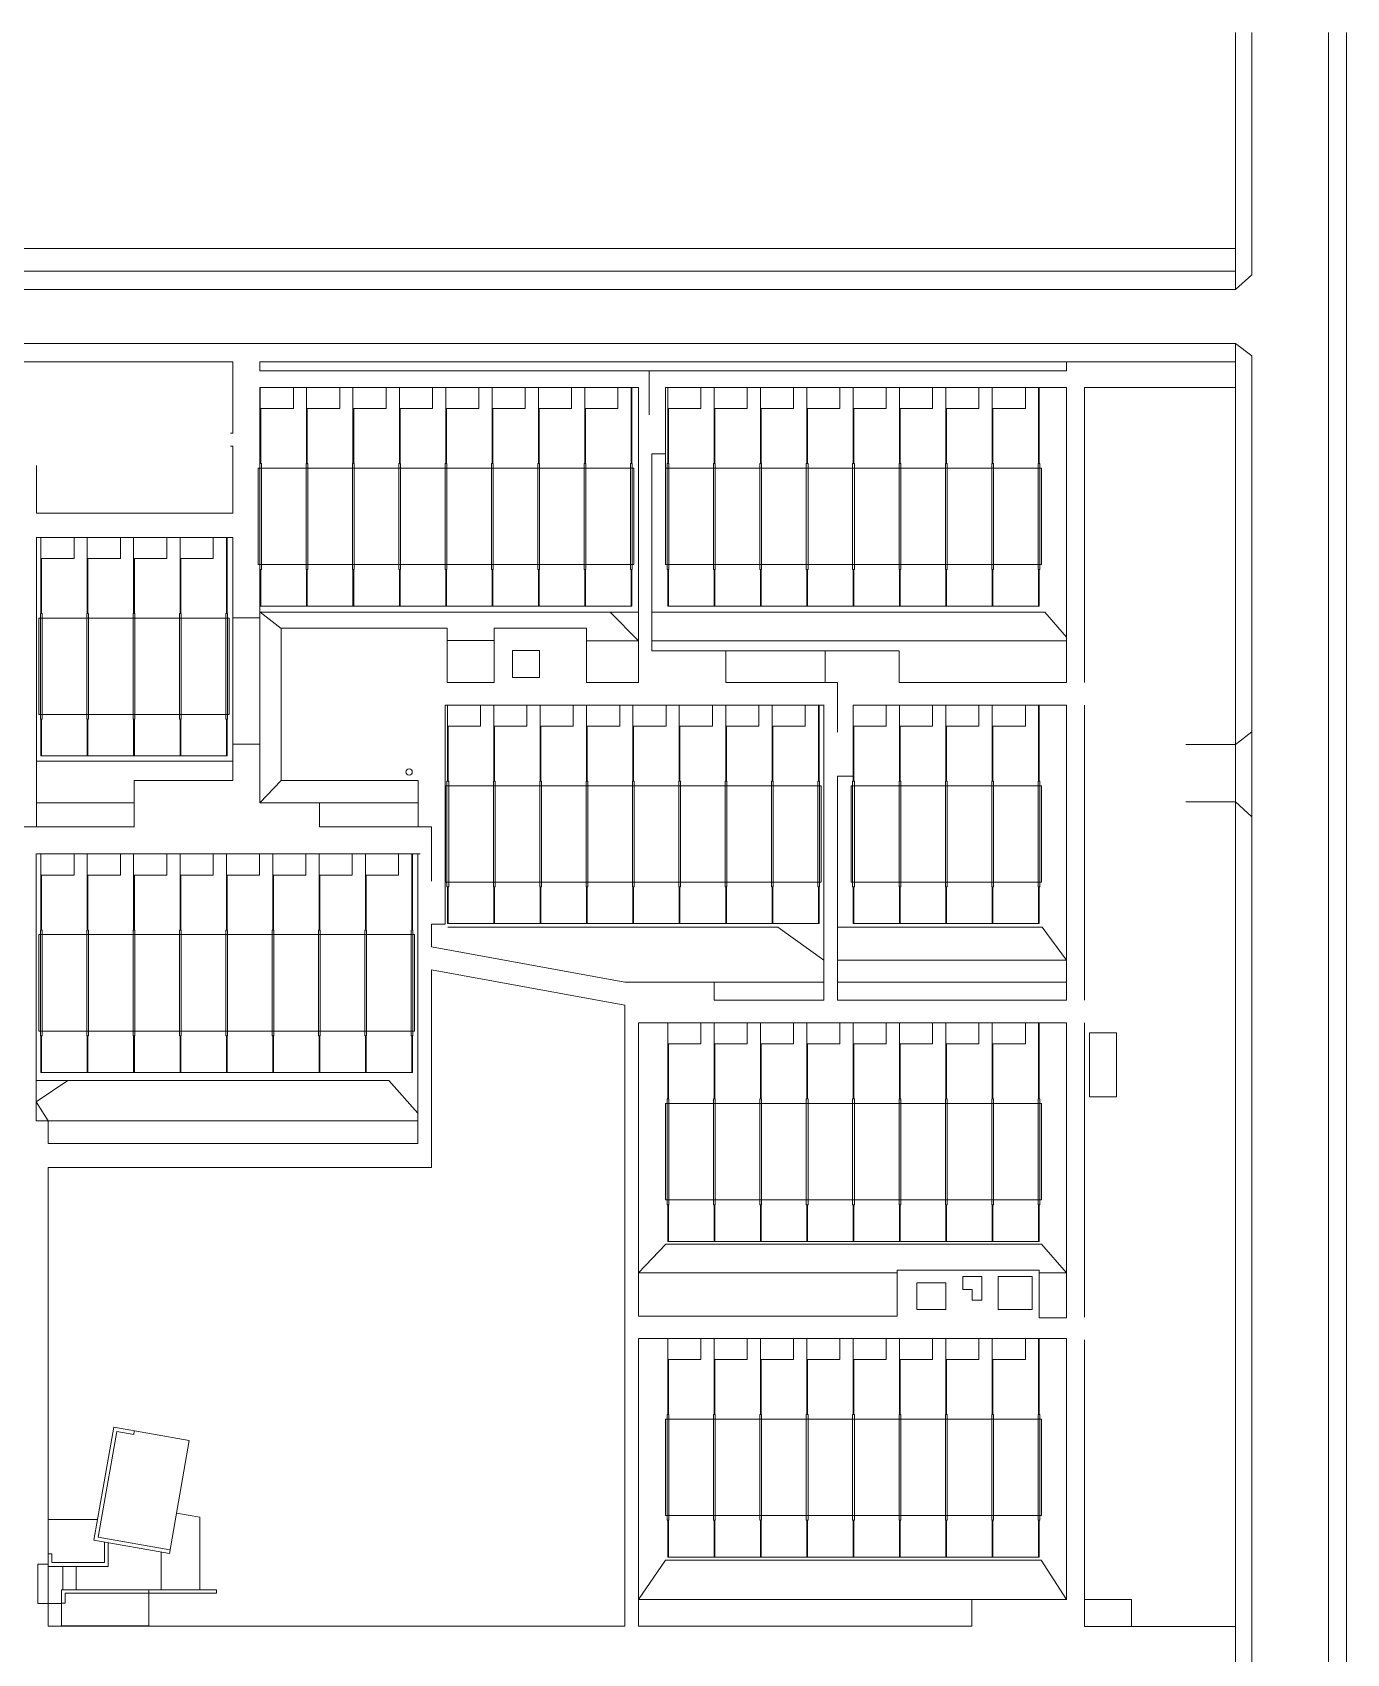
# Model space of a CAD drawing. Header units: millimetres. Extents: x -17350 to 3652, y -2474 to 12378.
# Drawn here: x -14481 to -13564, y -709 to 421 of the extents above; entities that cross this region are included whole.
import ezdxf

# ---------------------------------------------------------------- set-up
doc = ezdxf.new("R2010")
doc.units = ezdxf.units.MM
doc.layers.add('HOVED', color=40, linetype='Continuous', lineweight=9)

msp = doc.modelspace()

# ---------------------------------------------------------------- linework, layer by layer
at = {"layer": 'HOVED'}
for p, q in [((-13642, 241.8), (-13642, 420.9)), ((-13630.6, 420.9), (-13630.6, 252)), ((-13577.1, 420.9), (-13577.1, -896.8)), ((-13564.5, 420.9), (-13564.5, -896.8)), ((-15050.7, 270.2), (-13642, 270.2)), ((-15021.2, 254.4), (-13642, 254.4)), ((-13642, 241.8), (-13630.6, 252)), ((-15021.2, 241.8), (-13642, 241.8)), ((-14583.7, 204), (-13642, 204)), ((-13642, 204), (-13642, -75.3)), ((-13642, 204), (-13630.6, 195.4)), ((-13630.6, 195.4), (-13630.6, -1048.2)), ((-14341, 191.4), (-14608.5, 191.4)), ((-14341, 141.6), (-14341, 191.4)), ((-14322.1, 191.4), (-13642, 191.4)), ((-14322.1, 185.1), (-14322.1, 191.4)), ((-14322.1, 185.1), (-13759.8, 185.1)), ((-14050.6, 154.5), (-14050.6, 185.1)), ((-14050.6, 154.5), (-14050.6, 185.1)), ((-13759.8, 191.4), (-13759.8, 185.1)), ((-14322.1, 173.4), (-14058.1, 173.4)), ((-14322.1, 173.4), (-14322.1, -115.9)), ((-14063.2, 173.4), (-14063.2, 120.4)), ((-14063.2, 173.4), (-14062.7, 173.4)), ((-14062.7, 173.4), (-14062.7, 120.4)), ((-14058.1, -32.1), (-14058.1, 173.4)), ((-14039.2, 173.4), (-13759.8, 173.4)), ((-14039.2, 117.2), (-14039.2, 173.4)), ((-13779.2, 173.4), (-13779.2, 120.4)), ((-13779.2, 173.4), (-13778.7, 173.4)), ((-13778.7, 173.4), (-13778.7, 120.4)), ((-13759.8, 173.4), (-13759.8, -32.1)), ((-13747.2, 173.4), (-13747.2, -32.1)), ((-13747.2, 173.4), (-13642, 173.4)), ((-14321.8, 158.7), (-14321.8, 120.4)), ((-14321.8, 158.7), (-14321.3, 158.7)), ((-14321.3, 158.7), (-14321.3, 120.4)), ((-14289.5, 158.7), (-14289.5, 120.4)), ((-14289.5, 158.7), (-14289, 158.7)), ((-14289, 158.7), (-14289, 120.4)), ((-14257.2, 158.7), (-14257.2, 120.4)), ((-14257.2, 158.7), (-14256.6, 158.7)), ((-14256.6, 158.7), (-14256.6, 120.4)), ((-14224.8, 158.7), (-14224.8, 120.4)), ((-14224.8, 158.7), (-14224.3, 158.7)), ((-14224.3, 158.7), (-14224.3, 120.4)), ((-14192.5, 158.7), (-14192.5, 120.4)), ((-14192.5, 158.7), (-14192, 158.7)), ((-14192, 158.7), (-14192, 120.4)), ((-14160.2, 158.7), (-14160.2, 120.4)), ((-14160.2, 158.7), (-14159.7, 158.7)), ((-14159.7, 158.7), (-14159.7, 120.4)), ((-14127.9, 158.7), (-14127.9, 120.4)), ((-14127.9, 158.7), (-14127.4, 158.7)), ((-14127.4, 158.7), (-14127.4, 120.4)), ((-14095.6, 158.7), (-14095.6, 120.4)), ((-14095.6, 158.7), (-14095.1, 158.7)), ((-14095.1, 158.7), (-14095.1, 120.4)), ((-14037.7, 158.7), (-14037.7, 120.4)), ((-14037.7, 158.7), (-14037.2, 158.7)), ((-14037.7, 158.7), (-14037.2, 158.7)), ((-14037.2, 158.7), (-14037.2, 120.4)), ((-14005.4, 158.7), (-14005.4, 120.4)), ((-14005.4, 158.7), (-14004.9, 158.7)), ((-14005.4, 158.7), (-14004.9, 158.7)), ((-14004.9, 158.7), (-14004.9, 120.4)), ((-13973.1, 158.7), (-13973.1, 120.4)), ((-13973.1, 158.7), (-13972.6, 158.7)), ((-13973.1, 158.7), (-13972.6, 158.7)), ((-13972.6, 158.7), (-13972.6, 120.4)), ((-13940.8, 158.7), (-13940.8, 120.4)), ((-13940.8, 158.7), (-13940.3, 158.7)), ((-13940.8, 158.7), (-13940.3, 158.7)), ((-13940.3, 158.7), (-13940.3, 120.4)), ((-13908.4, 158.7), (-13908.4, 120.4)), ((-13908.4, 158.7), (-13907.9, 158.7)), ((-13908.4, 158.7), (-13907.9, 158.7)), ((-13907.9, 158.7), (-13907.9, 120.4)), ((-13876.1, 158.7), (-13876.1, 120.4)), ((-13876.1, 158.7), (-13875.6, 158.7)), ((-13876.1, 158.7), (-13875.6, 158.7)), ((-13875.6, 158.7), (-13875.6, 120.4)), ((-13843.8, 158.7), (-13843.8, 120.4)), ((-13843.8, 158.7), (-13843.3, 158.7)), ((-13843.8, 158.7), (-13843.3, 158.7)), ((-13843.3, 158.7), (-13843.3, 120.4)), ((-13811.5, 158.7), (-13811.5, 120.4)), ((-13811.5, 158.7), (-13811, 158.7)), ((-13811.5, 158.7), (-13811, 158.7)), ((-13811, 158.7), (-13811, 120.4)), ((-14341, 141.6), (-14342.6, 141.6)), ((-14341, 132.5), (-14342.6, 132.5)), ((-14341, 85.9), (-14341, 132.5)), ((-14048.7, 127.2), (-14048.7, -10.1)), ((-14039.2, 127.2), (-14048.7, 127.2)), ((-14477.8, 119), (-14477.8, 85.9)), ((-14322.1, 120.4), (-14322.1, 46.7)), ((-14322.1, 120.4), (-14321, 120.4)), ((-14321, 120.4), (-14321, 46.7)), ((-14289.8, 120.4), (-14289.8, 46.7)), ((-14289.8, 120.4), (-14288.7, 120.4)), ((-14288.7, 120.4), (-14288.7, 46.7)), ((-14257.5, 120.4), (-14257.5, 46.7)), ((-14257.5, 120.4), (-14256.3, 120.4)), ((-14256.3, 120.4), (-14256.3, 46.7)), ((-14225.1, 120.4), (-14224, 120.4)), ((-14225.1, 120.4), (-14225.1, 46.7)), ((-14224, 120.4), (-14224, 46.7)), ((-14192.8, 120.4), (-14192.8, 46.7)), ((-14192.8, 120.4), (-14191.7, 120.4)), ((-14191.7, 120.4), (-14191.7, 46.7)), ((-14160.5, 120.4), (-14160.5, 46.7)), ((-14160.5, 120.4), (-14159.4, 120.4)), ((-14160.5, 120.4), (-14159.4, 120.4)), ((-14159.4, 120.4), (-14159.4, 46.7)), ((-14128.2, 120.4), (-14128.2, 46.7)), ((-14128.2, 120.4), (-14127.1, 120.4)), ((-14128.2, 120.4), (-14127.1, 120.4)), ((-14127.1, 120.4), (-14127.1, 46.7)), ((-14095.9, 120.4), (-14095.9, 46.7)), ((-14095.9, 120.4), (-14094.7, 120.4)), ((-14095.9, 120.4), (-14094.7, 120.4)), ((-14094.7, 120.4), (-14094.7, 46.7)), ((-14063.6, 120.4), (-14063.6, 46.7)), ((-14063.6, 120.4), (-14062.4, 120.4)), ((-14062.4, 120.4), (-14062.4, 46.7)), ((-14038, 120.4), (-14038, 46.7)), ((-14038, 120.4), (-14036.9, 120.4)), ((-14036.9, 120.4), (-14036.9, 46.7)), ((-14005.7, 120.4), (-14005.7, 46.7)), ((-14005.7, 120.4), (-14004.6, 120.4)), ((-14004.6, 120.4), (-14004.6, 46.7)), ((-13973.4, 120.4), (-13973.4, 46.7)), ((-13973.4, 120.4), (-13972.3, 120.4)), ((-13972.3, 120.4), (-13972.3, 46.7)), ((-13941.1, 120.4), (-13941.1, 46.7)), ((-13941.1, 120.4), (-13939.9, 120.4)), ((-13939.9, 120.4), (-13939.9, 46.7)), ((-13908.8, 120.4), (-13908.8, 46.7)), ((-13908.8, 120.4), (-13907.6, 120.4)), ((-13907.6, 120.4), (-13907.6, 46.7)), ((-13876.4, 120.4), (-13876.4, 46.7)), ((-13876.4, 120.4), (-13875.3, 120.4)), ((-13876.4, 120.4), (-13875.3, 120.4)), ((-13875.3, 120.4), (-13875.3, 46.7)), ((-13844.1, 120.4), (-13844.1, 46.7)), ((-13844.1, 120.4), (-13843, 120.4)), ((-13844.1, 120.4), (-13843, 120.4)), ((-13843, 120.4), (-13843, 46.7)), ((-13811.8, 120.4), (-13811.8, 46.7)), ((-13811.8, 120.4), (-13810.7, 120.4)), ((-13811.8, 120.4), (-13810.7, 120.4)), ((-13810.7, 120.4), (-13810.7, 46.7)), ((-13779.5, 120.4), (-13779.5, 46.7)), ((-13779.5, 120.4), (-13778.4, 120.4)), ((-13778.4, 120.4), (-13778.4, 46.7)), ((-14341, 85.9), (-14477.8, 85.9)), ((-14341, 68.9), (-14478, 68.9)), ((-14477.8, -115.9), (-14477.8, 68.9)), ((-14345.4, 68.9), (-14345.4, 16)), ((-14345.4, 68.9), (-14344.9, 68.9)), ((-14344.9, 68.9), (-14344.9, 16)), ((-14341, 68.9), (-14341, -100.4)), ((-14474.7, 54.3), (-14474.7, 16)), ((-14474.7, 54.3), (-14474.2, 54.3)), ((-14474.2, 54.3), (-14474.2, 16)), ((-14442.4, 54.3), (-14442.4, 16)), ((-14442.4, 54.3), (-14441.9, 54.3)), ((-14441.9, 54.3), (-14441.9, 16)), ((-14410.1, 54.3), (-14410.1, 16)), ((-14410.1, 54.3), (-14409.5, 54.3)), ((-14409.5, 54.3), (-14409.5, 16)), ((-14377.7, 54.3), (-14377.7, 16)), ((-14377.7, 54.3), (-14377.2, 54.3)), ((-14377.2, 54.3), (-14377.2, 16)), ((-14322.1, 46.7), (-14321, 46.7)), ((-14321.8, 46.7), (-14321.8, 21.1)), ((-14321.3, 46.7), (-14321.3, 21.1)), ((-14289.8, 46.7), (-14288.7, 46.7)), ((-14289.5, 46.7), (-14289.5, 21.1)), ((-14289, 46.7), (-14289, 21.1)), ((-14257.5, 46.7), (-14256.3, 46.7)), ((-14257.2, 46.7), (-14257.2, 21.1)), ((-14256.6, 46.7), (-14256.6, 21.1)), ((-14225.1, 46.7), (-14224, 46.7)), ((-14224.8, 46.7), (-14224.8, 21.1)), ((-14224.3, 46.7), (-14224.3, 21.1)), ((-14192.8, 46.7), (-14191.7, 46.7)), ((-14192.5, 46.7), (-14192.5, 21.1)), ((-14192, 46.7), (-14192, 21.1)), ((-14160.5, 46.7), (-14159.4, 46.7)), ((-14160.5, 46.7), (-14159.4, 46.7)), ((-14160.2, 46.7), (-14160.2, 21.1)), ((-14159.7, 46.7), (-14159.7, 21.1)), ((-14128.2, 46.7), (-14127.1, 46.7)), ((-14128.2, 46.7), (-14127.1, 46.7)), ((-14127.9, 46.7), (-14127.9, 21.1)), ((-14127.4, 46.7), (-14127.4, 21.1)), ((-14095.9, 46.7), (-14094.7, 46.7)), ((-14095.9, 46.7), (-14094.7, 46.7)), ((-14095.6, 46.7), (-14095.6, 21.1)), ((-14095.1, 46.7), (-14095.1, 21.1)), ((-14063.6, 46.7), (-14062.4, 46.7)), ((-14063.2, 46.7), (-14063.2, 21.1)), ((-14062.7, 46.7), (-14062.7, 21.1)), ((-14038, 46.7), (-14036.9, 46.7)), ((-14037.7, 46.7), (-14037.7, 21.1)), ((-14037.2, 46.7), (-14037.2, 21.1)), ((-14005.7, 46.7), (-14004.6, 46.7)), ((-14005.4, 46.7), (-14005.4, 21.1)), ((-14004.9, 46.7), (-14004.9, 21.1)), ((-13973.4, 46.7), (-13972.3, 46.7)), ((-13973.1, 46.7), (-13973.1, 21.1)), ((-13972.6, 46.7), (-13972.6, 21.1)), ((-13941.1, 46.7), (-13939.9, 46.7)), ((-13940.8, 46.7), (-13940.8, 21.1)), ((-13940.3, 46.7), (-13940.3, 21.1)), ((-13908.8, 46.7), (-13907.6, 46.7)), ((-13908.4, 46.7), (-13908.4, 21.1)), ((-13907.9, 46.7), (-13907.9, 21.1)), ((-13876.4, 46.7), (-13875.3, 46.7)), ((-13876.4, 46.7), (-13875.3, 46.7)), ((-13876.1, 46.7), (-13876.1, 21.1)), ((-13875.6, 46.7), (-13875.6, 21.1)), ((-13844.1, 46.7), (-13843, 46.7)), ((-13844.1, 46.7), (-13843, 46.7)), ((-13843.8, 46.7), (-13843.8, 21.1)), ((-13843.3, 46.7), (-13843.3, 21.1)), ((-13811.8, 46.7), (-13810.7, 46.7)), ((-13811.8, 46.7), (-13810.7, 46.7)), ((-13811.5, 46.7), (-13811.5, 21.1)), ((-13811, 46.7), (-13811, 21.1)), ((-13779.5, 46.7), (-13778.4, 46.7)), ((-13779.2, 46.7), (-13779.2, 21.1)), ((-13778.7, 46.7), (-13778.7, 21.1)), ((-14475, 16), (-14473.9, 16)), ((-14475, 16), (-14475, -57.7)), ((-14473.9, 16), (-14473.9, -57.7)), ((-14442.7, 16), (-14441.6, 16)), ((-14442.7, 16), (-14441.6, 16)), ((-14442.7, 16), (-14442.7, -57.7)), ((-14441.6, 16), (-14441.6, -57.7)), ((-14410.4, 16), (-14409.2, 16)), ((-14410.4, 16), (-14409.2, 16)), ((-14410.4, 16), (-14410.4, -57.7)), ((-14409.2, 16), (-14409.2, -57.7)), ((-14378, 16), (-14376.9, 16)), ((-14378, 16), (-14376.9, 16)), ((-14378, 16), (-14378, -57.7)), ((-14376.9, 16), (-14376.9, -57.7)), ((-14345.7, 16), (-14344.6, 16)), ((-14345.7, 16), (-14345.7, -57.7)), ((-14344.6, 16), (-14344.6, -57.7)), ((-14341, 12.9), (-14322.1, 12.9)), ((-14062.7, 21.1), (-14321.8, 21.1)), ((-14321.8, 21.1), (-14321.3, 21.1)), ((-14058.1, 16.8), (-14321.8, 16.8)), ((-14307.3, 5.5), (-14321.8, 16.8)), ((-14289.5, 21.1), (-14289, 21.1)), ((-14257.2, 21.1), (-14256.6, 21.1)), ((-14224.8, 21.1), (-14224.3, 21.1)), ((-14192.5, 21.1), (-14192, 21.1)), ((-14160.2, 21.1), (-14159.7, 21.1)), ((-14127.9, 21.1), (-14127.4, 21.1)), ((-14095.6, 21.1), (-14095.1, 21.1)), ((-14058.1, -3), (-14077.9, 16.8)), ((-14063.2, 21.1), (-14062.7, 21.1)), ((-14048.8, 16.8), (-13774.9, 16.8)), ((-13778.7, 21.1), (-14037.7, 21.1)), ((-14037.7, 21.1), (-14037.2, 21.1)), ((-14005.4, 21.1), (-14004.9, 21.1)), ((-13973.1, 21.1), (-13972.6, 21.1)), ((-13940.8, 21.1), (-13940.3, 21.1)), ((-13908.4, 21.1), (-13907.9, 21.1)), ((-13876.1, 21.1), (-13875.6, 21.1)), ((-13843.8, 21.1), (-13843.3, 21.1)), ((-13811.5, 21.1), (-13811, 21.1)), ((-13779.2, 21.1), (-13778.7, 21.1)), ((-13774.9, 16.8), (-13759.8, -0.6)), ((-14191.4, 5.8), (-14307.3, 5.8)), ((-14307.3, 5.8), (-14307.3, -100.4)), ((-14191.4, 5.8), (-14191.4, -32.1)), ((-14158.8, 5.8), (-14158.8, -32.1)), ((-14094.4, 5.8), (-14158.8, 5.8)), ((-14094.4, 5.8), (-14094.4, -32.1)), ((-14158.8, -2.8), (-14191.4, -2.8)), ((-14145.9, -28.6), (-14145.9, -9.9)), ((-14145.9, -9.9), (-14127.1, -9.9)), ((-14127.1, -28.6), (-14127.1, -9.9)), ((-14058.1, -3.1), (-14094.4, -3.1)), ((-14048.7, -3.1), (-13759.8, -3.1)), ((-14048.7, -10.1), (-13876.3, -10.1)), ((-13997.3, -10.1), (-13997.3, -32.1)), ((-13928, -10.1), (-13928, -32.1)), ((-13876.3, -10.1), (-13876.3, -32.1)), ((-13997.3, -29.5), (-13997.3, -12.6)), ((-14158.8, -32.1), (-14191.4, -32.1)), ((-14127.1, -28.6), (-14145.9, -28.6)), ((-14058.1, -32.1), (-14094.4, -32.1)), ((-13997.3, -32.1), (-13919.4, -32.1)), ((-13919.4, -66.8), (-13919.4, -32.1)), ((-13876.3, -32.1), (-13759.8, -32.1)), ((-13928.7, -47.9), (-14192.9, -47.9)), ((-14192.9, -47.9), (-14192.9, -200.6)), ((-13932.7, -47.9), (-13932.2, -47.9)), ((-13932.7, -47.9), (-13932.7, -100.8)), ((-13932.2, -47.9), (-13932.2, -100.8)), ((-13928.8, -253.6), (-13928.8, -47.9)), ((-13908.4, -47.9), (-13759.8, -47.9)), ((-13779.2, -47.9), (-13778.7, -47.9)), ((-13779.2, -47.9), (-13779.2, -100.8)), ((-13778.7, -47.9), (-13778.7, -100.8)), ((-13759.8, -47.9), (-13759.8, -241)), ((-13747.2, -47.9), (-13747.2, -253.6)), ((-14475, -57.7), (-14473.9, -57.7)), ((-14474.7, -57.7), (-14474.7, -83.3)), ((-14474.2, -57.7), (-14474.2, -83.3)), ((-14442.7, -57.7), (-14441.6, -57.7)), ((-14442.7, -57.7), (-14441.6, -57.7)), ((-14442.4, -57.7), (-14442.4, -83.3)), ((-14441.9, -57.7), (-14441.9, -83.3)), ((-14410.4, -57.7), (-14409.2, -57.7)), ((-14410.4, -57.7), (-14409.2, -57.7)), ((-14410.1, -57.7), (-14410.1, -83.3)), ((-14409.5, -57.7), (-14409.5, -83.3)), ((-14378, -57.7), (-14376.9, -57.7)), ((-14378, -57.7), (-14376.9, -57.7)), ((-14377.7, -57.7), (-14377.7, -83.3)), ((-14377.2, -57.7), (-14377.2, -83.3)), ((-14345.7, -57.7), (-14344.6, -57.7)), ((-14345.4, -57.7), (-14345.4, -83.3)), ((-14344.9, -57.7), (-14344.9, -83.3)), ((-14191.3, -62.5), (-14190.7, -62.5)), ((-14191.3, -62.5), (-14191.3, -100.8)), ((-14190.7, -62.5), (-14190.7, -100.8)), ((-14158.9, -62.5), (-14158.4, -62.5)), ((-14158.9, -62.5), (-14158.9, -100.8)), ((-14158.4, -62.5), (-14158.4, -100.8)), ((-14126.6, -62.5), (-14126.6, -100.8)), ((-14126.1, -62.5), (-14126.1, -100.8)), ((-14094.3, -62.5), (-14093.8, -62.5)), ((-14094.3, -62.5), (-14094.3, -100.8)), ((-14093.8, -62.5), (-14093.8, -100.8)), ((-14062, -62.5), (-14061.5, -62.5)), ((-14062, -62.5), (-14062, -100.8)), ((-14061.5, -62.5), (-14061.5, -100.8)), ((-14029.7, -62.5), (-14029.2, -62.5)), ((-14029.7, -62.5), (-14029.7, -100.8)), ((-14029.2, -62.5), (-14029.2, -100.8)), ((-13997.3, -62.5), (-13996.8, -62.5)), ((-13997.3, -62.5), (-13997.3, -100.8)), ((-13996.8, -62.5), (-13996.8, -100.8)), ((-13965, -62.5), (-13964.5, -62.5)), ((-13965, -62.5), (-13965, -100.8)), ((-13964.5, -62.5), (-13964.5, -100.8)), ((-13908.4, -62.5), (-13907.9, -62.5)), ((-13908.4, -62.5), (-13908.4, -100.8)), ((-13907.9, -62.5), (-13907.9, -100.8)), ((-13876.1, -62.5), (-13875.6, -62.5)), ((-13876.1, -62.5), (-13876.1, -100.8)), ((-13875.6, -62.5), (-13875.6, -100.8)), ((-13843.8, -62.5), (-13843.3, -62.5)), ((-13843.8, -62.5), (-13843.8, -100.8)), ((-13843.3, -62.5), (-13843.3, -100.8)), ((-13811.5, -62.5), (-13811, -62.5)), ((-13811.5, -62.5), (-13811.5, -100.8)), ((-13811, -62.5), (-13811, -100.8)), ((-13642, -75.3), (-13630.6, -66.6)), ((-14341, -75), (-14322.1, -75)), ((-13642, -75.3), (-13676.6, -75.3)), ((-13642, -115.2), (-13642, -75.3)), ((-14341, -86.9), (-14477.8, -86.9)), ((-14344.9, -83.3), (-14474.7, -83.3)), ((-14474.7, -83.3), (-14474.2, -83.3)), ((-14442.4, -83.3), (-14441.9, -83.3)), ((-14410.1, -83.3), (-14409.5, -83.3)), ((-14377.7, -83.3), (-14377.2, -83.3)), ((-14345.4, -83.3), (-14344.9, -83.3)), ((-14409.7, -122.2), (-14409.7, -100.4)), ((-14341, -100.4), (-14409.7, -100.4)), ((-14307.3, -100.4), (-14322.1, -115.9)), ((-14211.8, -100.4), (-14307.3, -100.4)), ((-14211.8, -132.8), (-14211.8, -100.4)), ((-14191.6, -100.8), (-14191.6, -174.5)), ((-14191.6, -100.8), (-14190.4, -100.8)), ((-14190.4, -100.8), (-14190.4, -174.5)), ((-14159.2, -100.8), (-14159.2, -174.5)), ((-14159.2, -100.8), (-14158.1, -100.8)), ((-14158.1, -100.8), (-14158.1, -174.5)), ((-14126.9, -100.8), (-14126.9, -174.5)), ((-14126.9, -100.8), (-14125.8, -100.8)), ((-14125.8, -100.8), (-14125.8, -174.5)), ((-14094.6, -100.8), (-14094.6, -174.5)), ((-14094.6, -100.8), (-14093.5, -100.8)), ((-14093.5, -100.8), (-14093.5, -174.5)), ((-14062.3, -100.8), (-14062.3, -174.5)), ((-14062.3, -100.8), (-14061.2, -100.8)), ((-14061.2, -100.8), (-14061.2, -174.5)), ((-14030, -100.8), (-14030, -174.5)), ((-14030, -100.8), (-14028.8, -100.8)), ((-14030, -100.8), (-14028.8, -100.8)), ((-14028.8, -100.8), (-14028.8, -174.5)), ((-13997.7, -100.8), (-13997.7, -174.5)), ((-13997.7, -100.8), (-13996.5, -100.8)), ((-13997.7, -100.8), (-13996.5, -100.8)), ((-13996.5, -100.8), (-13996.5, -174.5)), ((-13965.3, -100.8), (-13965.3, -174.5)), ((-13965.3, -100.8), (-13964.2, -100.8)), ((-13965.3, -100.8), (-13964.2, -100.8)), ((-13964.2, -100.8), (-13964.2, -174.5)), ((-13933, -100.8), (-13933, -174.5)), ((-13933, -100.8), (-13931.9, -100.8)), ((-13931.9, -100.8), (-13931.9, -174.5)), ((-13908.4, -97.4), (-13919.4, -97.4)), ((-13919.4, -97.4), (-13919.4, -253.6)), ((-13908.8, -100.8), (-13908.8, -174.5)), ((-13908.8, -100.8), (-13907.6, -100.8)), ((-13907.6, -100.8), (-13907.6, -174.5)), ((-13876.4, -100.8), (-13876.4, -174.5)), ((-13876.4, -100.8), (-13875.3, -100.8)), ((-13876.4, -100.8), (-13875.3, -100.8)), ((-13875.3, -100.8), (-13875.3, -174.5)), ((-13844.1, -100.8), (-13844.1, -174.5)), ((-13844.1, -100.8), (-13843, -100.8)), ((-13844.1, -100.8), (-13843, -100.8)), ((-13843, -100.8), (-13843, -174.5)), ((-13811.8, -100.8), (-13811.8, -174.5)), ((-13811.8, -100.8), (-13810.7, -100.8)), ((-13811.8, -100.8), (-13810.7, -100.8)), ((-13810.7, -100.8), (-13810.7, -174.5)), ((-13779.5, -100.8), (-13779.5, -174.5)), ((-13779.5, -100.8), (-13778.4, -100.8)), ((-13778.4, -100.8), (-13778.4, -174.5)), ((-14409.7, -115.9), (-14478.1, -115.9)), ((-14477.8, -115.9), (-14477.8, -132.8)), ((-14409.7, -132.8), (-14409.7, -115.9)), ((-14211.8, -115.9), (-14322.1, -115.9)), ((-14280.4, -132.8), (-14280.4, -115.9)), ((-13642, -115.2), (-13676.6, -115.2)), ((-13642, -115.2), (-13642, -1048.2)), ((-13642, -115.2), (-13630.6, -125.7)), ((-14487.3, -132.8), (-14409.7, -132.8)), ((-14202.3, -132.8), (-14280.4, -132.8)), ((-14202.3, -170.5), (-14202.3, -132.8)), ((-14477.9, -151.6), (-14477.9, -337.5)), ((-14210.3, -151.6), (-14477.8, -151.6)), ((-14216.1, -151.6), (-14216.1, -204.6)), ((-14216.1, -151.6), (-14215.6, -151.6)), ((-14215.6, -151.6), (-14215.6, -204.6)), ((-14211.9, -151.6), (-14211.9, -353.3)), ((-14474.7, -166.3), (-14474.7, -204.6)), ((-14474.7, -166.3), (-14474.2, -166.3)), ((-14474.2, -166.3), (-14474.2, -204.6)), ((-14442.4, -166.3), (-14442.4, -204.6)), ((-14442.4, -166.3), (-14441.9, -166.3)), ((-14441.9, -166.3), (-14441.9, -204.6)), ((-14410.1, -166.3), (-14410.1, -204.6)), ((-14410.1, -166.3), (-14409.5, -166.3)), ((-14409.5, -166.3), (-14409.5, -204.6)), ((-14377.7, -166.3), (-14377.7, -204.6)), ((-14377.7, -166.3), (-14377.2, -166.3)), ((-14377.2, -166.3), (-14377.2, -204.6)), ((-14345.4, -166.3), (-14345.4, -204.6)), ((-14345.4, -166.3), (-14344.9, -166.3)), ((-14344.9, -166.3), (-14344.9, -204.6)), ((-14313.1, -166.3), (-14313.1, -204.6)), ((-14313.1, -166.3), (-14312.6, -166.3)), ((-14312.6, -166.3), (-14312.6, -204.6)), ((-14280.8, -166.3), (-14280.8, -204.6)), ((-14280.8, -166.3), (-14280.3, -166.3)), ((-14280.3, -166.3), (-14280.3, -204.6)), ((-14248.5, -166.3), (-14248.5, -204.6)), ((-14248.5, -166.3), (-14248, -166.3)), ((-14248, -166.3), (-14248, -204.6)), ((-14191.6, -174.5), (-14190.4, -174.5)), ((-14191.3, -174.5), (-14191.3, -200.1)), ((-14190.7, -174.5), (-14190.7, -200.1)), ((-14159.2, -174.5), (-14158.1, -174.5)), ((-14158.9, -174.5), (-14158.9, -200.1)), ((-14158.4, -174.5), (-14158.4, -200.1)), ((-14126.9, -174.5), (-14125.8, -174.5)), ((-14126.6, -174.5), (-14126.6, -200.1)), ((-14126.1, -174.5), (-14126.1, -200.1)), ((-14094.6, -174.5), (-14093.5, -174.5)), ((-14094.3, -174.5), (-14094.3, -200.1)), ((-14093.8, -174.5), (-14093.8, -200.1)), ((-14062.3, -174.5), (-14061.2, -174.5)), ((-14062, -174.5), (-14062, -200.1)), ((-14061.5, -174.5), (-14061.5, -200.1)), ((-14030, -174.5), (-14028.8, -174.5)), ((-14030, -174.5), (-14028.8, -174.5)), ((-14029.7, -174.5), (-14029.7, -200.1)), ((-14029.2, -174.5), (-14029.2, -200.1)), ((-13997.7, -174.5), (-13996.5, -174.5)), ((-13997.7, -174.5), (-13996.5, -174.5)), ((-13997.3, -174.5), (-13997.3, -200.1)), ((-13996.8, -174.5), (-13996.8, -200.1)), ((-13965.3, -174.5), (-13964.2, -174.5)), ((-13965.3, -174.5), (-13964.2, -174.5)), ((-13965, -174.5), (-13965, -200.1)), ((-13964.5, -174.5), (-13964.5, -200.1)), ((-13933, -174.5), (-13931.9, -174.5)), ((-13932.7, -174.5), (-13932.7, -200.1)), ((-13932.2, -174.5), (-13932.2, -200.1)), ((-13908.8, -174.5), (-13907.6, -174.5)), ((-13908.4, -174.5), (-13908.4, -200.1)), ((-13907.9, -174.5), (-13907.9, -200.1)), ((-13876.4, -174.5), (-13875.3, -174.5)), ((-13876.4, -174.5), (-13875.3, -174.5)), ((-13876.1, -174.5), (-13876.1, -200.1)), ((-13875.6, -174.5), (-13875.6, -200.1)), ((-13844.1, -174.5), (-13843, -174.5)), ((-13844.1, -174.5), (-13843, -174.5)), ((-13843.8, -174.5), (-13843.8, -200.1)), ((-13843.3, -174.5), (-13843.3, -200.1)), ((-13811.8, -174.5), (-13810.7, -174.5)), ((-13811.8, -174.5), (-13810.7, -174.5)), ((-13811.5, -174.5), (-13811.5, -200.1)), ((-13811, -174.5), (-13811, -200.1)), ((-13779.5, -174.5), (-13778.4, -174.5)), ((-13779.2, -174.5), (-13779.2, -200.1)), ((-13778.7, -174.5), (-13778.7, -200.1)), ((-14202.3, -200.6), (-14202.3, -216.4)), ((-14192.9, -200.6), (-14202.3, -200.6)), ((-13932.2, -200.1), (-14191.3, -200.1)), ((-13961, -202.7), (-14191.1, -202.7)), ((-14158.9, -200.1), (-14158.4, -200.1)), ((-14126.6, -200.1), (-14126.1, -200.1)), ((-14094.3, -200.1), (-14093.8, -200.1)), ((-14062, -200.1), (-14061.5, -200.1)), ((-14029.7, -200.1), (-14029.2, -200.1)), ((-13997.3, -200.1), (-13996.8, -200.1)), ((-13965, -200.1), (-13964.5, -200.1)), ((-13928.8, -225.7), (-13961, -202.7)), ((-13932.7, -200.1), (-13932.2, -200.1)), ((-13776.8, -202.7), (-13919.4, -202.7)), ((-13778.7, -200.1), (-13908.4, -200.1)), ((-13908.4, -200.1), (-13907.9, -200.1)), ((-13876.1, -200.1), (-13875.6, -200.1)), ((-13843.8, -200.1), (-13843.3, -200.1)), ((-13811.5, -200.1), (-13811, -200.1)), ((-13779.2, -200.1), (-13778.7, -200.1)), ((-13776.8, -202.7), (-13759.8, -225.7)), ((-14475, -204.6), (-14475, -278.3)), ((-14475, -204.6), (-14473.9, -204.6)), ((-14473.9, -204.6), (-14473.9, -278.3)), ((-14442.7, -204.6), (-14442.7, -278.3)), ((-14442.7, -204.6), (-14441.6, -204.6)), ((-14441.6, -204.6), (-14441.6, -278.3)), ((-14410.4, -204.6), (-14410.4, -278.3)), ((-14410.4, -204.6), (-14409.2, -204.6)), ((-14409.2, -204.6), (-14409.2, -278.3)), ((-14378, -204.6), (-14378, -278.3)), ((-14378, -204.6), (-14376.9, -204.6)), ((-14376.9, -204.6), (-14376.9, -278.3)), ((-14345.7, -204.6), (-14345.7, -278.3)), ((-14345.7, -204.6), (-14344.6, -204.6)), ((-14344.6, -204.6), (-14344.6, -278.3)), ((-14313.4, -204.6), (-14313.4, -278.3)), ((-14313.4, -204.6), (-14312.3, -204.6)), ((-14313.4, -204.6), (-14312.3, -204.6)), ((-14312.3, -204.6), (-14312.3, -278.3)), ((-14281.1, -204.6), (-14281.1, -278.3)), ((-14281.1, -204.6), (-14280, -204.6)), ((-14281.1, -204.6), (-14280, -204.6)), ((-14280, -204.6), (-14280, -278.3)), ((-14248.8, -204.6), (-14248.8, -278.3)), ((-14248.8, -204.6), (-14247.6, -204.6)), ((-14248.8, -204.6), (-14247.6, -204.6)), ((-14247.6, -204.6), (-14247.6, -278.3)), ((-14216.5, -204.6), (-14216.5, -278.3)), ((-14215.3, -204.6), (-14215.3, -278.3)), ((-14067.6, -241), (-14202.3, -216.4)), ((-13759.8, -225.7), (-13919.4, -225.7)), ((-14202.3, -232.4), (-14202.3, -370.1)), ((-14067.6, -257), (-14202.3, -232.4)), ((-14005.4, -241), (-14067.6, -241)), ((-14005.4, -241), (-13928.8, -241)), ((-14005.4, -253.6), (-14005.4, -241)), ((-13759.8, -241), (-13919.4, -241)), ((-13759.8, -241), (-13759.8, -253.6)), ((-14067.6, -689.8), (-14067.6, -257)), ((-13928.8, -253.6), (-14005.4, -253.6)), ((-13759.8, -253.6), (-13919.4, -253.6)), ((-13759.8, -269.3), (-14058.1, -269.3)), ((-14058.1, -473.6), (-14058.1, -269.3)), ((-13779.2, -269.3), (-13778.7, -269.3)), ((-13779.2, -269.3), (-13779.2, -322.2)), ((-13778.7, -269.3), (-13778.7, -322.2)), ((-13759.8, -269.3), (-13759.8, -474.8)), ((-13747.2, -269.3), (-13747.2, -474.4)), ((-14475, -278.3), (-14473.9, -278.3)), ((-14474.7, -278.3), (-14474.7, -303.9)), ((-14474.2, -278.3), (-14474.2, -303.9)), ((-14442.7, -278.3), (-14441.6, -278.3)), ((-14442.4, -278.3), (-14442.4, -303.9)), ((-14441.9, -278.3), (-14441.9, -303.9)), ((-14410.4, -278.3), (-14409.2, -278.3)), ((-14410.1, -278.3), (-14410.1, -303.9)), ((-14409.5, -278.3), (-14409.5, -303.9)), ((-14378, -278.3), (-14376.9, -278.3)), ((-14377.7, -278.3), (-14377.7, -303.9)), ((-14377.2, -278.3), (-14377.2, -303.9)), ((-14345.7, -278.3), (-14344.6, -278.3)), ((-14345.4, -278.3), (-14345.4, -303.9)), ((-14344.9, -278.3), (-14344.9, -303.9)), ((-14313.4, -278.3), (-14312.3, -278.3)), ((-14313.4, -278.3), (-14312.3, -278.3)), ((-14313.1, -278.3), (-14313.1, -303.9)), ((-14312.6, -278.3), (-14312.6, -303.9)), ((-14281.1, -278.3), (-14280, -278.3)), ((-14281.1, -278.3), (-14280, -278.3)), ((-14280.8, -278.3), (-14280.8, -303.9)), ((-14280.3, -278.3), (-14280.3, -303.9)), ((-14248.8, -278.3), (-14247.6, -278.3)), ((-14248.8, -278.3), (-14247.6, -278.3)), ((-14248.5, -278.3), (-14248.5, -303.9)), ((-14248, -278.3), (-14248, -303.9)), ((-14216.5, -278.3), (-14215.3, -278.3)), ((-14216.1, -278.3), (-14216.1, -303.9)), ((-14215.6, -278.3), (-14215.6, -303.9)), ((-13743.6, -320.8), (-13743.6, -276.3)), ((-13743.6, -276.3), (-13724.9, -276.3)), ((-13724.9, -276.3), (-13724.9, -320.8)), ((-14037.7, -283.9), (-14037.7, -322.2)), ((-14037.7, -283.9), (-14037.2, -283.9)), ((-14037.2, -283.9), (-14037.2, -322.2)), ((-14005.4, -283.9), (-14005.4, -322.2)), ((-14005.4, -283.9), (-14004.9, -283.9)), ((-14004.9, -283.9), (-14004.9, -322.2)), ((-13973.1, -283.9), (-13973.1, -322.2)), ((-13973.1, -283.9), (-13972.6, -283.9)), ((-13972.6, -283.9), (-13972.6, -322.2)), ((-13940.8, -283.9), (-13940.8, -322.2)), ((-13940.8, -283.9), (-13940.3, -283.9)), ((-13940.3, -283.9), (-13940.3, -322.2)), ((-13908.4, -283.9), (-13908.4, -322.2)), ((-13908.4, -283.9), (-13907.9, -283.9)), ((-13907.9, -283.9), (-13907.9, -322.2)), ((-13876.1, -283.9), (-13876.1, -322.2)), ((-13876.1, -283.9), (-13875.6, -283.9)), ((-13875.6, -283.9), (-13875.6, -322.2)), ((-13843.8, -283.9), (-13843.8, -322.2)), ((-13843.8, -283.9), (-13843.3, -283.9)), ((-13843.3, -283.9), (-13843.3, -322.2)), ((-13811.5, -283.9), (-13811.5, -322.2)), ((-13811.5, -283.9), (-13811, -283.9)), ((-13811, -283.9), (-13811, -322.2)), ((-14215.6, -303.9), (-14474.7, -303.9)), ((-14474.7, -303.9), (-14474.2, -303.9)), ((-14442.4, -303.9), (-14441.9, -303.9)), ((-14410.1, -303.9), (-14409.5, -303.9)), ((-14377.7, -303.9), (-14377.2, -303.9)), ((-14345.4, -303.9), (-14344.9, -303.9)), ((-14313.1, -303.9), (-14312.6, -303.9)), ((-14280.8, -303.9), (-14280.3, -303.9)), ((-14248.5, -303.9), (-14248, -303.9)), ((-14216.1, -303.9), (-14215.6, -303.9)), ((-14478, -324.4), (-14455.9, -309.4)), ((-14477.8, -309.4), (-14232.1, -309.4)), ((-14211.9, -332.3), (-14232.1, -309.4)), ((-14477.9, -324.4), (-14469.7, -337.5)), ((-14038, -322.2), (-14036.9, -322.2)), ((-14038, -322.2), (-14038, -396)), ((-14036.9, -322.2), (-14036.9, -396)), ((-14005.7, -322.2), (-14004.6, -322.2)), ((-14005.7, -322.2), (-14005.7, -396)), ((-14004.6, -322.2), (-14004.6, -396)), ((-13973.4, -322.2), (-13972.3, -322.2)), ((-13973.4, -322.2), (-13973.4, -396)), ((-13972.3, -322.2), (-13972.3, -396)), ((-13941.1, -322.2), (-13939.9, -322.2)), ((-13941.1, -322.2), (-13941.1, -396)), ((-13939.9, -322.2), (-13939.9, -396)), ((-13908.8, -322.2), (-13907.6, -322.2)), ((-13908.8, -322.2), (-13908.8, -396)), ((-13907.6, -322.2), (-13907.6, -396)), ((-13876.4, -322.2), (-13875.3, -322.2)), ((-13876.4, -322.2), (-13875.3, -322.2)), ((-13876.4, -322.2), (-13876.4, -396)), ((-13875.3, -322.2), (-13875.3, -396)), ((-13844.1, -322.2), (-13843, -322.2)), ((-13844.1, -322.2), (-13843, -322.2)), ((-13844.1, -322.2), (-13844.1, -396)), ((-13843, -322.2), (-13843, -396)), ((-13811.8, -322.2), (-13810.7, -322.2)), ((-13811.8, -322.2), (-13810.7, -322.2)), ((-13811.8, -322.2), (-13811.8, -396)), ((-13810.7, -322.2), (-13810.7, -396)), ((-13779.5, -322.2), (-13778.4, -322.2)), ((-13779.5, -322.2), (-13779.5, -396)), ((-13778.4, -322.2), (-13778.4, -396)), ((-13724.9, -320.8), (-13743.6, -320.8)), ((-14477.9, -337.5), (-14211.9, -337.5)), ((-14469.7, -353.3), (-14469.7, -337.5)), ((-14469.7, -353.3), (-14211.9, -353.3)), ((-14469.6, -370.1), (-14202.3, -370.1)), ((-14469.6, -370.1), (-14469.6, -689.8)), ((-14038, -396), (-14036.9, -396)), ((-14037.7, -396), (-14037.7, -421.6)), ((-14037.2, -396), (-14037.2, -421.6)), ((-14005.7, -396), (-14004.6, -396)), ((-14005.4, -396), (-14005.4, -421.6)), ((-14004.9, -396), (-14004.9, -421.6)), ((-13973.4, -396), (-13972.3, -396)), ((-13973.1, -396), (-13973.1, -421.6)), ((-13972.6, -396), (-13972.6, -421.6)), ((-13941.1, -396), (-13939.9, -396)), ((-13940.8, -396), (-13940.8, -421.6)), ((-13940.3, -396), (-13940.3, -421.6)), ((-13908.8, -396), (-13907.6, -396)), ((-13908.4, -396), (-13908.4, -421.6)), ((-13907.9, -396), (-13907.9, -421.6)), ((-13876.4, -396), (-13875.3, -396)), ((-13876.4, -396), (-13875.3, -396)), ((-13876.1, -396), (-13876.1, -421.6)), ((-13875.6, -396), (-13875.6, -421.6)), ((-13844.1, -396), (-13843, -396)), ((-13844.1, -396), (-13843, -396)), ((-13843.8, -396), (-13843.8, -421.6)), ((-13843.3, -396), (-13843.3, -421.6)), ((-13811.8, -396), (-13810.7, -396)), ((-13811.8, -396), (-13810.7, -396)), ((-13811.5, -396), (-13811.5, -421.6)), ((-13811, -396), (-13811, -421.6)), ((-13779.5, -396), (-13778.4, -396)), ((-13779.2, -396), (-13779.2, -421.6)), ((-13778.7, -396), (-13778.7, -421.6)), ((-14058.1, -443.4), (-14039, -423.4)), ((-13777.1, -423.4), (-14039, -423.4)), ((-13778.7, -421.6), (-14037.7, -421.6)), ((-14037.7, -421.6), (-14037.2, -421.6)), ((-14005.4, -421.6), (-14004.9, -421.6)), ((-13973.1, -421.6), (-13972.6, -421.6)), ((-13940.8, -421.6), (-13940.3, -421.6)), ((-13908.4, -421.6), (-13907.9, -421.6)), ((-13876.1, -421.6), (-13875.6, -421.6)), ((-13843.8, -421.6), (-13843.3, -421.6)), ((-13811.5, -421.6), (-13811, -421.6)), ((-13779.2, -421.6), (-13778.7, -421.6)), ((-13777.1, -423.4), (-13759.8, -443.4)), ((-13877.7, -443.4), (-14058.1, -443.4)), ((-13778.7, -441.6), (-13877.7, -441.6)), ((-13877.7, -473.6), (-13877.7, -441.6)), ((-13864.1, -450.5), (-13864.1, -469.1)), ((-13864.1, -450.5), (-13843.8, -450.5)), ((-13843.8, -450.5), (-13843.8, -469.1)), ((-13818.7, -446), (-13832.1, -446)), ((-13832.1, -446), (-13832.1, -455.2)), ((-13818.7, -462.6), (-13818.7, -446)), ((-13807.4, -446), (-13783.7, -446)), ((-13807.4, -446), (-13807.4, -469.1)), ((-13783.7, -446), (-13783.7, -469.1)), ((-13778.7, -474.8), (-13778.7, -441.6)), ((-13759.8, -443.4), (-13778.7, -443.4)), ((-13832.1, -455.2), (-13825.6, -455.2)), ((-13825.6, -455.2), (-13825.6, -462.6)), ((-13825.6, -462.6), (-13818.7, -462.6)), ((-13877.7, -473.6), (-14058.1, -473.6)), ((-13843.8, -469.1), (-13864.1, -469.1)), ((-13783.7, -469.1), (-13807.4, -469.1)), ((-13759.8, -474.8), (-13778.7, -474.8)), ((-13759.8, -489.2), (-14058.1, -489.2)), ((-14058.1, -689.8), (-14058.1, -489.2)), ((-13779.2, -489.2), (-13779.2, -542.1)), ((-13779.2, -489.2), (-13778.7, -489.2)), ((-13778.7, -489.2), (-13778.7, -542.1)), ((-13759.8, -489.2), (-13759.8, -671.1)), ((-13747.2, -490.1), (-13747.2, -690)), ((-14037.7, -503.8), (-14037.2, -503.8)), ((-14037.7, -503.8), (-14037.7, -542.1)), ((-14037.2, -503.8), (-14037.2, -542.1)), ((-14005.4, -503.8), (-14004.9, -503.8)), ((-14005.4, -503.8), (-14005.4, -542.1)), ((-14004.9, -503.8), (-14004.9, -542.1)), ((-13973.1, -503.8), (-13972.6, -503.8)), ((-13973.1, -503.8), (-13973.1, -542.1)), ((-13972.6, -503.8), (-13972.6, -542.1)), ((-13940.8, -503.8), (-13940.3, -503.8)), ((-13940.8, -503.8), (-13940.8, -542.1)), ((-13940.3, -503.8), (-13940.3, -542.1)), ((-13908.4, -503.8), (-13907.9, -503.8)), ((-13908.4, -503.8), (-13908.4, -542.1)), ((-13907.9, -503.8), (-13907.9, -542.1)), ((-13876.1, -503.8), (-13875.6, -503.8)), ((-13876.1, -503.8), (-13876.1, -542.1)), ((-13875.6, -503.8), (-13875.6, -542.1)), ((-13843.8, -503.8), (-13843.3, -503.8)), ((-13843.8, -503.8), (-13843.8, -542.1)), ((-13843.3, -503.8), (-13843.3, -542.1)), ((-13811.5, -503.8), (-13811, -503.8)), ((-13811.5, -503.8), (-13811.5, -542.1)), ((-13811, -503.8), (-13811, -542.1)), ((-14038, -542.1), (-14038, -615.9)), ((-14038, -542.1), (-14036.9, -542.1)), ((-14036.9, -542.1), (-14036.9, -615.9)), ((-14005.7, -542.1), (-14005.7, -615.9)), ((-14005.7, -542.1), (-14004.6, -542.1)), ((-14004.6, -542.1), (-14004.6, -615.9)), ((-13973.4, -542.1), (-13973.4, -615.9)), ((-13973.4, -542.1), (-13972.3, -542.1)), ((-13972.3, -542.1), (-13972.3, -615.9)), ((-13941.1, -542.1), (-13941.1, -615.9)), ((-13941.1, -542.1), (-13939.9, -542.1)), ((-13939.9, -542.1), (-13939.9, -615.9)), ((-13908.8, -542.1), (-13908.8, -615.9)), ((-13908.8, -542.1), (-13907.6, -542.1)), ((-13907.6, -542.1), (-13907.6, -615.9)), ((-13876.4, -542.1), (-13876.4, -615.9)), ((-13876.4, -542.1), (-13875.3, -542.1)), ((-13876.4, -542.1), (-13875.3, -542.1)), ((-13875.3, -542.1), (-13875.3, -615.9)), ((-13844.1, -542.1), (-13844.1, -615.9)), ((-13844.1, -542.1), (-13843, -542.1)), ((-13844.1, -542.1), (-13843, -542.1)), ((-13843, -542.1), (-13843, -615.9)), ((-13811.8, -542.1), (-13811.8, -615.9)), ((-13811.8, -542.1), (-13810.7, -542.1)), ((-13811.8, -542.1), (-13810.7, -542.1)), ((-13810.7, -542.1), (-13810.7, -615.9)), ((-13779.5, -542.1), (-13779.5, -615.9)), ((-13779.5, -542.1), (-13778.4, -542.1)), ((-13778.4, -542.1), (-13778.4, -615.9)), ((-14410, -556.2), (-14409.6, -553.7)), ((-14364, -613.7), (-14380.2, -610.9)), ((-14364, -613.7), (-14364, -664.3)), ((-14038, -615.9), (-14036.9, -615.9)), ((-14037.7, -615.9), (-14037.7, -641.5)), ((-14037.2, -615.9), (-14037.2, -641.5)), ((-14005.7, -615.9), (-14004.6, -615.9)), ((-14005.4, -615.9), (-14005.4, -641.5)), ((-14004.9, -615.9), (-14004.9, -641.5)), ((-13973.4, -615.9), (-13972.3, -615.9)), ((-13973.1, -615.9), (-13973.1, -641.5)), ((-13972.6, -615.9), (-13972.6, -641.5)), ((-13941.1, -615.9), (-13939.9, -615.9)), ((-13940.8, -615.9), (-13940.8, -641.5)), ((-13940.3, -615.9), (-13940.3, -641.5)), ((-13908.8, -615.9), (-13907.6, -615.9)), ((-13908.4, -615.9), (-13908.4, -641.5)), ((-13907.9, -615.9), (-13907.9, -641.5)), ((-13876.4, -615.9), (-13875.3, -615.9)), ((-13876.4, -615.9), (-13875.3, -615.9)), ((-13876.1, -615.9), (-13876.1, -641.5)), ((-13875.6, -615.9), (-13875.6, -641.5)), ((-13844.1, -615.9), (-13843, -615.9)), ((-13844.1, -615.9), (-13843, -615.9)), ((-13843.8, -615.9), (-13843.8, -641.5)), ((-13843.3, -615.9), (-13843.3, -641.5)), ((-13811.8, -615.9), (-13810.7, -615.9)), ((-13811.8, -615.9), (-13810.7, -615.9)), ((-13811.5, -615.9), (-13811.5, -641.5)), ((-13811, -615.9), (-13811, -641.5)), ((-13779.5, -615.9), (-13778.4, -615.9)), ((-13779.2, -615.9), (-13779.2, -641.5)), ((-13778.7, -615.9), (-13778.7, -641.5)), ((-14058.1, -671.1), (-14039.2, -643.6)), ((-14039.2, -643.6), (-13777.3, -643.6)), ((-13778.7, -641.5), (-14037.7, -641.5)), ((-14037.7, -641.5), (-14037.2, -641.5)), ((-14005.4, -641.5), (-14004.9, -641.5)), ((-13973.1, -641.5), (-13972.6, -641.5)), ((-13940.8, -641.5), (-13940.3, -641.5)), ((-13908.4, -641.5), (-13907.9, -641.5)), ((-13876.1, -641.5), (-13875.6, -641.5)), ((-13843.8, -641.5), (-13843.3, -641.5)), ((-13811.5, -641.5), (-13811, -641.5)), ((-13779.2, -641.5), (-13778.7, -641.5)), ((-13759.8, -671.1), (-13777.3, -643.6)), ((-13825.7, -671.1), (-14058.1, -671.1)), ((-13825.7, -671.1), (-13759.8, -671.1)), ((-13825.7, -689.8), (-13825.7, -671.1)), ((-13747.2, -671.1), (-13714.4, -671.1)), ((-13714.4, -671.1), (-13714.4, -690)), ((-14469.6, -689.8), (-14067.6, -689.8)), ((-14058.1, -689.8), (-13825.7, -689.8)), ((-13747.2, -690), (-13642, -690))]:
    msp.add_line(p, q, dxfattribs=at)
for points in [[(-14298.7, 158.7), (-14321.8, 158.7), (-14321.8, 173.4), (-14298.7, 173.4), (-14298.7, 158.7)], [(-14266.4, 158.7), (-14289.5, 158.7), (-14289.5, 173.4), (-14266.4, 173.4), (-14266.4, 158.7)], [(-14234.1, 158.7), (-14257.2, 158.7), (-14257.2, 173.4), (-14234.1, 173.4), (-14234.1, 158.7)], [(-14201.8, 158.7), (-14224.8, 158.7), (-14224.8, 173.4), (-14201.8, 173.4), (-14201.8, 158.7)], [(-14169.5, 158.7), (-14192.5, 158.7), (-14192.5, 173.4), (-14169.5, 173.4), (-14169.5, 158.7)], [(-14137.1, 158.7), (-14160.2, 158.7), (-14160.2, 173.4), (-14137.1, 173.4), (-14137.1, 158.7)], [(-14104.8, 158.7), (-14127.9, 158.7), (-14127.9, 173.4), (-14104.8, 173.4), (-14104.8, 158.7)], [(-14072.5, 158.7), (-14095.6, 158.7), (-14095.6, 173.4), (-14072.5, 173.4), (-14072.5, 158.7)], [(-14014.7, 158.7), (-14037.7, 158.7), (-14037.7, 173.4), (-14014.7, 173.4), (-14014.7, 158.7)], [(-13982.3, 158.7), (-14005.4, 158.7), (-14005.4, 173.4), (-13982.3, 173.4), (-13982.3, 158.7)], [(-13950, 158.7), (-13973.1, 158.7), (-13973.1, 173.4), (-13950, 173.4), (-13950, 158.7)], [(-13917.7, 158.7), (-13940.8, 158.7), (-13940.8, 173.4), (-13917.7, 173.4), (-13917.7, 158.7)], [(-13885.4, 158.7), (-13908.4, 158.7), (-13908.4, 173.4), (-13885.4, 173.4), (-13885.4, 158.7)], [(-13853.1, 158.7), (-13876.1, 158.7), (-13876.1, 173.4), (-13853.1, 173.4), (-13853.1, 158.7)], [(-13820.8, 158.7), (-13843.8, 158.7), (-13843.8, 173.4), (-13820.8, 173.4), (-13820.8, 158.7)], [(-13788.4, 158.7), (-13811.5, 158.7), (-13811.5, 173.4), (-13788.4, 173.4), (-13788.4, 158.7)], [(-14451.6, 54.3), (-14474.7, 54.3), (-14474.7, 68.9), (-14451.6, 68.9), (-14451.6, 54.3)], [(-14419.3, 54.3), (-14442.4, 54.3), (-14442.4, 68.9), (-14419.3, 68.9), (-14419.3, 54.3)], [(-14387, 54.3), (-14410.1, 54.3), (-14410.1, 68.9), (-14387, 68.9), (-14387, 54.3)], [(-14354.7, 54.3), (-14377.7, 54.3), (-14377.7, 68.9), (-14354.7, 68.9), (-14354.7, 54.3)], [(-14168.2, -62.5), (-14191.3, -62.5), (-14191.3, -47.9), (-14168.2, -47.9), (-14168.2, -62.5)], [(-14135.9, -62.5), (-14158.9, -62.5), (-14158.9, -47.9), (-14135.9, -47.9), (-14135.9, -62.5)], [(-14103.6, -62.5), (-14126.6, -62.5), (-14126.6, -47.9), (-14103.6, -47.9), (-14103.6, -62.5)], [(-14071.2, -62.5), (-14094.3, -62.5), (-14094.3, -47.9), (-14071.2, -47.9), (-14071.2, -62.5)], [(-14038.9, -62.5), (-14062, -62.5), (-14062, -47.9), (-14038.9, -47.9), (-14038.9, -62.5)], [(-14006.6, -62.5), (-14029.7, -62.5), (-14029.7, -47.9), (-14006.6, -47.9), (-14006.6, -62.5)], [(-13974.3, -62.5), (-13997.3, -62.5), (-13997.3, -47.9), (-13974.3, -47.9), (-13974.3, -62.5)], [(-13942, -62.5), (-13965, -62.5), (-13965, -47.9), (-13942, -47.9), (-13942, -62.5)], [(-13885.4, -62.5), (-13908.4, -62.5), (-13908.4, -47.9), (-13885.4, -47.9), (-13885.4, -62.5)], [(-13853.1, -62.5), (-13876.1, -62.5), (-13876.1, -47.9), (-13853.1, -47.9), (-13853.1, -62.5)], [(-13820.8, -62.5), (-13843.8, -62.5), (-13843.8, -47.9), (-13820.8, -47.9), (-13820.8, -62.5)], [(-13788.4, -62.5), (-13811.5, -62.5), (-13811.5, -47.9), (-13788.4, -47.9), (-13788.4, -62.5)], [(-14451.6, -166.3), (-14474.7, -166.3), (-14474.7, -151.6), (-14451.6, -151.6), (-14451.6, -166.3)], [(-14419.3, -166.3), (-14442.4, -166.3), (-14442.4, -151.6), (-14419.3, -151.6), (-14419.3, -166.3)], [(-14387, -166.3), (-14410.1, -166.3), (-14410.1, -151.6), (-14387, -151.6), (-14387, -166.3)], [(-14354.7, -166.3), (-14377.7, -166.3), (-14377.7, -151.6), (-14354.7, -151.6), (-14354.7, -166.3)], [(-14322.4, -166.3), (-14345.4, -166.3), (-14345.4, -151.6), (-14322.4, -151.6), (-14322.4, -166.3)], [(-14290, -166.3), (-14313.1, -166.3), (-14313.1, -151.6), (-14290, -151.6), (-14290, -166.3)], [(-14257.7, -166.3), (-14280.8, -166.3), (-14280.8, -151.6), (-14257.7, -151.6), (-14257.7, -166.3)], [(-14225.4, -166.3), (-14248.5, -166.3), (-14248.5, -151.6), (-14225.4, -151.6), (-14225.4, -166.3)], [(-14014.7, -283.9), (-14037.7, -283.9), (-14037.7, -269.3), (-14014.7, -269.3), (-14014.7, -283.9)], [(-13982.3, -283.9), (-14005.4, -283.9), (-14005.4, -269.3), (-13982.3, -269.3), (-13982.3, -283.9)], [(-13950, -283.9), (-13973.1, -283.9), (-13973.1, -269.3), (-13950, -269.3), (-13950, -283.9)], [(-13917.7, -283.9), (-13940.8, -283.9), (-13940.8, -269.3), (-13917.7, -269.3), (-13917.7, -283.9)], [(-13885.4, -283.9), (-13908.4, -283.9), (-13908.4, -269.3), (-13885.4, -269.3), (-13885.4, -283.9)], [(-13853.1, -283.9), (-13876.1, -283.9), (-13876.1, -269.3), (-13853.1, -269.3), (-13853.1, -283.9)], [(-13820.8, -283.9), (-13843.8, -283.9), (-13843.8, -269.3), (-13820.8, -269.3), (-13820.8, -283.9)], [(-13788.4, -283.9), (-13811.5, -283.9), (-13811.5, -269.3), (-13788.4, -269.3), (-13788.4, -283.9)], [(-14014.7, -503.8), (-14037.7, -503.8), (-14037.7, -489.2), (-14014.7, -489.2), (-14014.7, -503.8)], [(-13982.3, -503.8), (-14005.4, -503.8), (-14005.4, -489.2), (-13982.3, -489.2), (-13982.3, -503.8)], [(-13950, -503.8), (-13973.1, -503.8), (-13973.1, -489.2), (-13950, -489.2), (-13950, -503.8)], [(-13917.7, -503.8), (-13940.8, -503.8), (-13940.8, -489.2), (-13917.7, -489.2), (-13917.7, -503.8)], [(-13885.4, -503.8), (-13908.4, -503.8), (-13908.4, -489.2), (-13885.4, -489.2), (-13885.4, -503.8)], [(-13853.1, -503.8), (-13876.1, -503.8), (-13876.1, -489.2), (-13853.1, -489.2), (-13853.1, -503.8)], [(-13820.8, -503.8), (-13843.8, -503.8), (-13843.8, -489.2), (-13820.8, -489.2), (-13820.8, -503.8)], [(-13788.4, -503.8), (-13811.5, -503.8), (-13811.5, -489.2), (-13788.4, -489.2), (-13788.4, -503.8)], [(-14432.6, -615.8), (-14421.8, -554.1), (-14410, -556.2)], [(-14435.2, -615.3), (-14469.7, -615.3), (-14469.7, -648), (-14427.7, -648), (-14427.7, -631.4)], [(-14384.7, -636.4), (-14434.7, -627.6), (-14432.6, -615.8)], [(-14467.1, -639.2), (-14467.1, -645.4), (-14430.3, -645.4), (-14430.3, -631)], [(-14467.1, -639.2), (-14469.7, -639.2)], [(-14390.8, -664.4), (-14390.8, -638)], [(-14460.3, -674), (-14476.9, -674), (-14476.9, -646.4), (-14469.7, -646.4)], [(-14459.5, -664.4), (-14459.5, -648)], [(-14450.1, -664.4), (-14450.1, -648)]]:
    msp.add_lwpolyline(points, dxfattribs=at)
for points in [[(-14061.3, 50), (-14323.3, 50), (-14323.3, 117.2), (-14061.3, 117.2)], [(-13777.2, 50), (-14039.2, 50), (-14039.2, 117.2), (-13777.2, 117.2)], [(-14343.4, -54.4), (-14476.2, -54.4), (-14476.2, 12.7), (-14343.4, 12.7)], [(-13930.7, -171.2), (-14192.7, -171.2), (-14192.7, -104.1), (-13930.7, -104.1)], [(-13777.2, -171.2), (-13909.9, -171.2), (-13909.9, -104.1), (-13777.2, -104.1)], [(-14214.2, -275), (-14476.2, -275), (-14476.2, -207.8), (-14214.2, -207.8)], [(-13777.2, -392.7), (-14039.2, -392.7), (-14039.2, -325.5), (-13777.2, -325.5)], [(-14435.2, -615.3), (-14423.9, -551.1), (-14371.3, -560.4), (-14385.1, -639), (-14437.7, -629.7)], [(-13777.2, -612.6), (-14039.2, -612.6), (-14039.2, -545.4), (-13777.2, -545.4)], [(-14460.3, -664.3), (-14460.3, -689.4), (-14399.4, -689.4), (-14399.4, -664.3)], [(-14352.3, -664.3), (-14460.3, -664.3), (-14460.3, -673.6), (-14457.7, -673.6), (-14457.7, -666.8), (-14352.3, -666.8)]]:
    msp.add_lwpolyline(points, close=True, dxfattribs=at)
msp.add_circle((-14218, -94.5), 2.24, dxfattribs=at)

doc.saveas('drawing.dxf')
